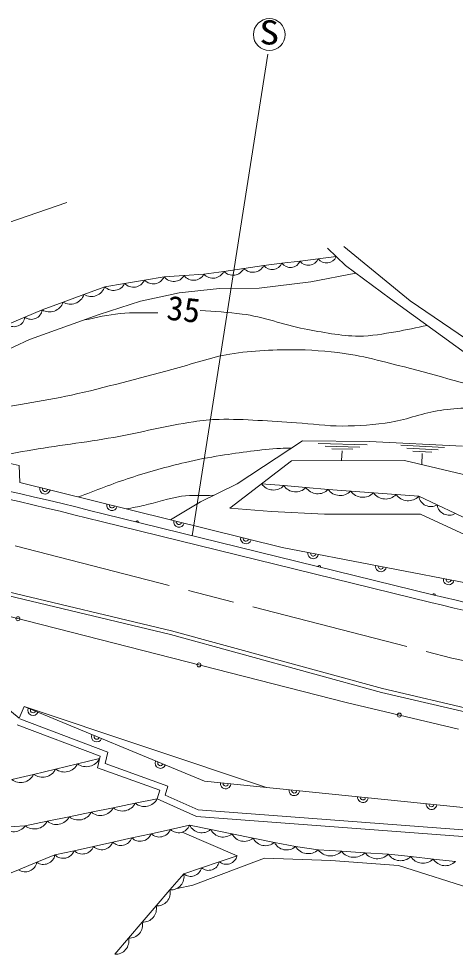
# Model space of a CAD drawing. Units: millimetres, scale not verified. Extents: x 40000 to 680000, y 20000 to 380000.
# Drawn here: x 379386 to 412311, y 261469 to 331798 of the extents above; entities that cross this region are included whole.
import ezdxf
from ezdxf.enums import TextEntityAlignment as Align

# ---------------------------------------------------------------- set-up
doc = ezdxf.new("R2010")
doc.units = ezdxf.units.MM
doc.header["$LTSCALE"] = 1000
doc.linetypes.add('CHAIN', pattern=[18.5, 12, -1.5, 3.5, -1.5])
doc.layers.add('M-BMK', color=2, linetype='CHAIN', lineweight=13)
doc.layers.add('M-WORK', color=1, linetype='Continuous', lineweight=13)
doc.styles.add('ＭＳ ゴシック', font='')
doc.styles.get('ＭＳ ゴシック').set_extended_font_data('MS Gothic')

msp = doc.modelspace()

# ---------------------------------------------------------------- linework, layer by layer
at = {"layer": 'M-BMK'}
for p, q in [((379123, 292046), (412049, 283576)), ((412049, 283576), (424930, 280965))]:
    msp.add_line(p, q, dxfattribs=at)
at = {"layer": 'M-WORK'}
for p, q in [((392456, 292811), (398175, 329112)), ((383025, 317942), (374592, 315048)), ((402666, 314499), (404020, 313187)), ((408913, 310522), (403895, 314624)), ((401966, 313688), (400601, 313521)), ((403331, 313855), (401966, 313688)), ((396367, 312965), (394863, 312742)), ((397871, 313187), (396367, 312965)), ((399236, 313354), (397871, 313187)), ((400601, 313521), (399236, 313354)), ((404020, 313187), (407414, 310667)), ((390361, 312331), (388868, 312082)), ((391860, 312425), (390361, 312331)), ((393359, 312519), (391860, 312425)), ((394863, 312742), (393359, 312519)), ((404806, 312603), (401409, 311960)), ((385884, 311582), (384308, 310999)), ((387376, 311832), (385884, 311582)), ((388868, 312082), (387376, 311832)), ((401409, 311960), (397522, 311469)), ((384308, 310999), (382733, 310416)), ((390682, 310951), (388582, 310488)), ((390682, 310951), (391479, 311127)), ((394533, 311441), (391479, 311127)), ((397522, 311469), (394533, 311441)), ((382733, 310416), (381157, 309833)), ((388582, 310488), (385454, 309479)), ((407414, 310667), (413078, 306586)), ((413161, 307627), (408913, 310522)), ((381157, 309833), (379856, 309281)), ((385454, 309479), (380214, 307603)), ((379856, 309281), (378554, 308729)), ((380214, 307603), (376486, 305875)), ((379418, 298112), (361895, 301864)), ((395864, 296725), (400778, 299974)), ((400778, 299974), (405845, 299918)), ((401971, 299762), (405664, 299671)), ((405845, 299918), (412842, 299557)), ((408198, 299634), (411495, 299466)), ((402485, 299562), (405122, 299498)), ((402998, 299363), (404581, 299324)), ((403780, 299219), (403725, 298473)), ((408658, 299404), (411013, 299283)), ((409118, 299173), (410531, 299101)), ((409817, 298999), (409773, 298173)), ((395315, 294892), (399970, 298465)), ((399970, 298465), (408466, 298483)), ((408466, 298483), (415259, 296873)), ((379479, 296818), (379418, 298112)), ((399246, 291924), (379479, 296818)), ((393097, 295373), (395864, 296725)), ((399379, 296586), (397707, 296728)), ((401050, 296444), (399379, 296586)), ((402722, 296302), (401050, 296444)), ((404430, 296172), (402722, 296302)), ((406137, 296042), (404430, 296172)), ((407845, 295912), (406137, 296042)), ((409552, 295782), (407845, 295912)), ((410932, 295131), (409552, 295782)), ((390828, 294008), (393097, 295373)), ((398443, 294624), (395315, 294892)), ((412311, 294480), (410932, 295131)), ((385762, 294453), (410607, 288361)), ((402451, 294430), (398443, 294624)), ((409688, 294439), (402451, 294430)), ((413704, 292570), (409688, 294439)), ((413691, 293830), (412311, 294480)), ((385615, 293871), (410463, 287779)), ((418356, 288254), (399246, 291924)), ((378015, 288417), (390831, 285359)), ((378079, 288710), (390905, 285649)), ((374397, 287808), (404077, 280243)), ((390905, 285649), (406809, 281287)), ((390831, 285359), (406735, 280996)), ((375357, 282359), (379436, 279063)), ((406735, 280996), (417598, 278452)), ((406809, 281287), (417657, 278746)), ((379803, 279931), (379436, 279063)), ((393392, 274289), (379803, 279931)), ((379803, 279931), (398070, 273817)), ((404077, 280243), (412545, 278216)), ((379285, 278541), (385526, 276174)), ((379462, 279009), (386107, 276488)), ((386107, 276488), (385919, 275632)), ((385490, 276008), (383832, 275610)), ((385526, 276174), (385337, 275311)), ((382175, 275212), (380517, 274814)), ((383832, 275610), (382175, 275212)), ((385337, 275311), (390020, 273612)), ((385919, 275632), (390627, 273924)), ((380517, 274814), (378860, 274416)), ((414848, 272125), (393392, 274289)), ((390020, 273612), (389840, 272974)), ((390627, 273924), (390438, 273253)), ((389840, 272974), (388181, 272635)), ((389840, 272974), (392788, 271644)), ((390438, 273253), (392914, 272136)), ((386521, 272296), (384861, 271957)), ((388181, 272635), (386521, 272296)), ((383201, 271618), (381542, 271278)), ((384861, 271957), (383201, 271618)), ((392788, 271644), (414441, 270017)), ((392914, 272136), (414537, 270512)), ((379882, 270939), (378224, 270831)), ((381542, 271278), (379882, 270939)), ((390825, 270661), (392275, 270982)), ((392275, 270982), (393873, 270658)), ((387925, 270020), (389375, 270340)), ((389375, 270340), (390825, 270661)), ((391718, 270453), (395850, 268682)), ((393873, 270658), (395470, 270335)), ((395470, 270335), (397068, 270011)), ((383574, 269058), (385024, 269378)), ((385024, 269378), (386474, 269699)), ((386474, 269699), (387925, 270020)), ((397068, 270011), (398665, 269688)), ((398665, 269688), (400263, 269364)), ((400263, 269364), (401962, 269121)), ((380755, 268182), (382124, 268737)), ((382124, 268737), (383574, 269058)), ((395850, 268682), (394511, 268226)), ((401962, 269121), (403728, 269014)), ((403728, 269014), (405494, 268906)), ((405494, 268906), (407260, 268798)), ((407260, 268798), (408949, 268611)), ((379386, 267626), (380755, 268182)), ((392525, 266462), (397926, 268502)), ((394511, 268226), (393172, 267771)), ((397926, 268502), (402932, 268331)), ((402932, 268331), (408037, 267945)), ((408949, 268611), (410637, 268424)), ((410637, 268424), (412326, 268237)), ((378017, 267071), (379386, 267626)), ((391833, 267315), (390791, 266103)), ((393172, 267771), (391833, 267315)), ((408037, 267945), (416396, 265264)), ((390791, 266103), (389750, 264891)), ((391330, 266219), (392525, 266462)), ((389750, 264891), (388709, 263678)), ((388709, 263678), (387667, 262466)), ((387667, 262466), (386626, 261254))]:
    msp.add_line(p, q, dxfattribs=at)
for centre, radius in [((398286, 330598), 1200), ((379335, 286550), 150), ((392981, 283071), 150), ((408084, 279284), 150)]:
    msp.add_circle(centre, radius, dxfattribs=at)
for centre, radius, start, end in [((401236, 313993), 791, 216.59092, 337.34826), ((402601, 314160), 791, 216.59092, 337.34826), ((395538, 313370), 922, 222.92228, 333.93805), ((397042, 313593), 922, 222.92228, 333.93805), ((398506, 313659), 791, 216.59092, 337.34826), ((399871, 313826), 791, 216.59092, 337.34826), ((389529, 312715), 915, 223.77255, 335.23851), ((391079, 312882), 905, 217.50004, 329.65263), ((392578, 312976), 905, 217.50004, 329.65263), ((394034, 313147), 922, 222.92228, 333.93805), ((384859, 311930), 1082, 239.38021, 341.23318), ((386545, 312215), 915, 223.77255, 335.23851), ((388037, 312465), 915, 223.77255, 335.23851), ((383284, 311347), 1082, 239.38021, 341.23318), ((381708, 310764), 1082, 239.38021, 341.23318), ((380341, 309948), 824, 233.96238, 351.99151), ((379039, 309396), 824, 233.96238, 351.99151), ((333292, 92410), 208144, 75.44076, 84.80958), ((333292, 92410), 208744, 75.44189, 84.80931), ((381376, 296348), 400, 166.09485, 346.09485), ((381376, 296348), 200, 166.09485, 346.09485), ((398600, 297334), 1080, 214.17283, 316.13846), ((400272, 297192), 1080, 214.17283, 316.13846), ((401944, 297051), 1080, 214.17283, 316.13846), ((403630, 296952), 1116, 215.55982, 315.72292), ((405338, 296822), 1116, 215.55982, 315.72292), ((407045, 296691), 1116, 215.55982, 315.72292), ((408753, 296561), 1116, 215.55982, 315.72292), ((410467, 295933), 927, 189.39336, 300.10032), ((386424, 295099), 400, 166.09485, 346.09485), ((386424, 295099), 200, 166.09485, 346.09485), ((411846, 295282), 927, 189.39336, 300.10032), ((388317, 293826), 100, 346.2246, 166.2246), ((391471, 293849), 400, 166.09485, 346.09485), ((391471, 293849), 200, 166.09485, 346.09485), ((396519, 292599), 400, 166.09485, 346.09485), ((396519, 292599), 200, 166.09485, 346.09485), ((401594, 291473), 400, 169.12797, 349.12797), ((401594, 291473), 200, 169.12797, 349.12797), ((402047, 290460), 100, 346.2246, 166.2246), ((406700, 290493), 400, 169.12797, 349.12797), ((406700, 290493), 200, 169.12797, 349.12797), ((411807, 289512), 400, 169.12797, 349.12797), ((411807, 289512), 200, 169.12797, 349.12797), ((410700, 288338), 100, 346.36272, 166.08648), ((443770, 421977), 137669, 256.06087, 268.12148), ((443770, 421977), 138269, 256.06123, 268.13122), ((380470, 279654), 400, 157.45282, 337.45282), ((380470, 279654), 200, 157.45282, 337.45282), ((385272, 277660), 400, 157.45282, 337.45282), ((385272, 277660), 200, 157.45282, 337.45282), ((384496, 276498), 1108, 233.21746, 333.78385), ((390075, 275666), 400, 157.45282, 337.45282), ((390075, 275666), 200, 157.45282, 337.45282), ((381181, 275702), 1108, 233.21746, 333.78385), ((382838, 276100), 1108, 233.21746, 333.78385), ((379523, 275304), 1108, 233.21746, 333.78385), ((394992, 274127), 400, 174.24129, 354.24129), ((394992, 274127), 200, 174.24129, 354.24129), ((400166, 273606), 400, 174.24129, 354.24129), ((400166, 273606), 200, 174.24129, 354.24129), ((388871, 273487), 1097, 230.9911, 332.10706), ((405340, 273084), 400, 174.24129, 354.24129), ((405340, 273084), 200, 174.24129, 354.24129), ((385551, 272809), 1097, 230.9911, 332.10706), ((387211, 273148), 1097, 230.9911, 332.10706), ((410514, 272562), 400, 174.24129, 354.24129), ((410514, 272562), 200, 174.24129, 354.24129), ((382232, 272131), 1097, 230.9911, 332.10706), ((383892, 272470), 1097, 230.9911, 332.10706), ((379010, 271547), 1063, 222.30665, 325.13598), ((380572, 271792), 1097, 230.9911, 332.10706), ((391444, 271299), 889, 225.85216, 339.08458), ((393199, 271438), 1030, 206.26724, 310.83409), ((388544, 270658), 889, 225.85216, 339.08458), ((389994, 270979), 889, 225.85216, 339.08458), ((394797, 271114), 1030, 206.26724, 310.83409), ((396394, 270791), 1030, 206.26724, 310.83409), ((384193, 269696), 889, 225.85216, 339.08458), ((385644, 270017), 889, 225.85216, 339.08458), ((387094, 270337), 889, 225.85216, 339.08458), ((397992, 270467), 1030, 206.26724, 310.83409), ((399589, 270144), 1030, 206.26724, 310.83409), ((401214, 269956), 1120, 211.87794, 311.86186), ((381258, 268906), 882, 235.21306, 348.96645), ((382743, 269375), 889, 225.85216, 339.08458), ((395044, 268856), 825, 229.79692, 347.76374), ((402892, 269844), 1178, 217.84631, 315.16442), ((404658, 269736), 1178, 217.84631, 315.16442), ((406424, 269629), 1178, 217.84631, 315.16442), ((408182, 269402), 1102, 213.2476, 314.10967), ((379889, 268350), 882, 235.21306, 348.96645), ((393704, 268401), 825, 229.79692, 347.76374), ((409870, 269215), 1102, 213.2476, 314.10967), ((411559, 269028), 1102, 213.2476, 314.10967), ((390858, 267099), 998, 266.1567, 12.52227), ((392365, 267946), 825, 229.79692, 347.76374), ((389817, 265887), 998, 266.1567, 12.52227), ((388775, 264674), 998, 266.1567, 12.52227), ((387734, 263462), 998, 266.1567, 12.52227), ((386693, 262250), 998, 266.1567, 12.52227)]:
    msp.add_arc(centre, radius, start, end, dxfattribs=at)
for points, knots in [([(384359, 309087), (385250, 309246), (386131, 309476), (387032, 309564), (387980, 309657), (388937, 309600), (389890, 309619)], [0, 0, 0, 0, 1, 1, 1, 2, 2, 2, 2]), ([(410183, 308672), (409395, 308511), (408613, 308318), (407820, 308189), (406897, 308040), (405969, 307849), (405034, 307856), (403652, 307867), (402284, 308159), (400925, 308411), (399348, 308704), (397834, 309322), (396242, 309522), (395191, 309654), (394132, 309740), (393073, 309784)], [0, 0, 0, 0, 1, 1, 1, 2, 2, 2, 3, 3, 3, 4, 4, 4, 5, 5, 5, 5]), ([(422139, 301894), (421264, 302033), (420377, 302110), (419515, 302310), (417824, 302704), (416206, 303366), (414538, 303851), (412058, 304573), (409571, 305274), (407063, 305892), (406186, 306108), (405310, 306337), (404418, 306475), (403124, 306675), (401814, 306811), (400504, 306829), (398772, 306853), (397028, 306779), (395319, 306503), (393831, 306262), (392405, 305729), (390946, 305351), (388422, 304696), (385913, 303974), (383366, 303414), (381098, 302916), (378788, 302630), (376516, 302151), (375008, 301833), (373510, 301468), (372018, 301082), (371078, 300839), (370147, 300559), (369211, 300297)], [0, 0, 0, 0, 1, 1, 1, 2, 2, 2, 3, 3, 3, 4, 4, 4, 5, 5, 5, 6, 6, 6, 7, 7, 7, 8, 8, 8, 9, 9, 9, 10, 10, 10, 11, 11, 11, 11]), ([(376969, 298637), (377993, 298830), (379013, 299041), (380040, 299217), (382205, 299589), (384389, 299847), (386552, 300226), (388568, 300578), (390552, 301109), (392577, 301401), (393212, 301493), (393852, 301566), (394493, 301582), (396438, 301629), (398381, 301428), (400323, 301318), (401472, 301253), (402616, 301076), (403766, 301082), (405005, 301088), (406248, 301179), (407472, 301373), (408723, 301572), (409911, 302088), (411165, 302262), (412541, 302453), (413943, 302509), (415329, 302428), (416485, 302361), (417622, 302107), (418758, 301887), (419425, 301758), (420071, 301527), (420743, 301429), (421312, 301345), (421891, 301355), (422465, 301318)], [0, 0, 0, 0, 1, 1, 1, 2, 2, 2, 3, 3, 3, 4, 4, 4, 5, 5, 5, 6, 6, 6, 7, 7, 7, 8, 8, 8, 9, 9, 9, 10, 10, 10, 11, 11, 11, 12, 12, 12, 12]), ([(383874, 295730), (385187, 296211), (386482, 296744), (387812, 297174), (389180, 297616), (390565, 298009), (391963, 298340), (392839, 298548), (393725, 298714), (394615, 298854), (396111, 299088), (397615, 299301), (399126, 299395), (399387, 299412), (399649, 299398), (399910, 299400)], [0, 0, 0, 0, 1, 1, 1, 2, 2, 2, 3, 3, 3, 4, 4, 4, 5, 5, 5, 5]), ([(394087, 295856), (393282, 295833), (392470, 295894), (391672, 295786), (390704, 295655), (389779, 295304), (388826, 295092), (388392, 294995), (387954, 294916), (387517, 294828)], [0, 0, 0, 0, 1, 1, 1, 2, 2, 2, 3, 3, 3, 3])]:
    msp.add_open_spline(points, degree=3, knots=knots, dxfattribs=at)

# ---------------------------------------------------------------- texts
at = {"layer": 'M-WORK', "style": 'ＭＳ ゴシック', "width": 1.2}
msp.add_text('S', height=1833, dxfattribs=at).set_placement((397536, 329296), align=Align.BOTTOM_LEFT)
at = {"layer": 'M-WORK', "style": 'ＭＳ ゴシック'}
msp.add_text('35', height=1833, rotation=353.984, dxfattribs=at).set_placement((390431, 308566), align=Align.BOTTOM_LEFT)

doc.saveas('drawing.dxf')
